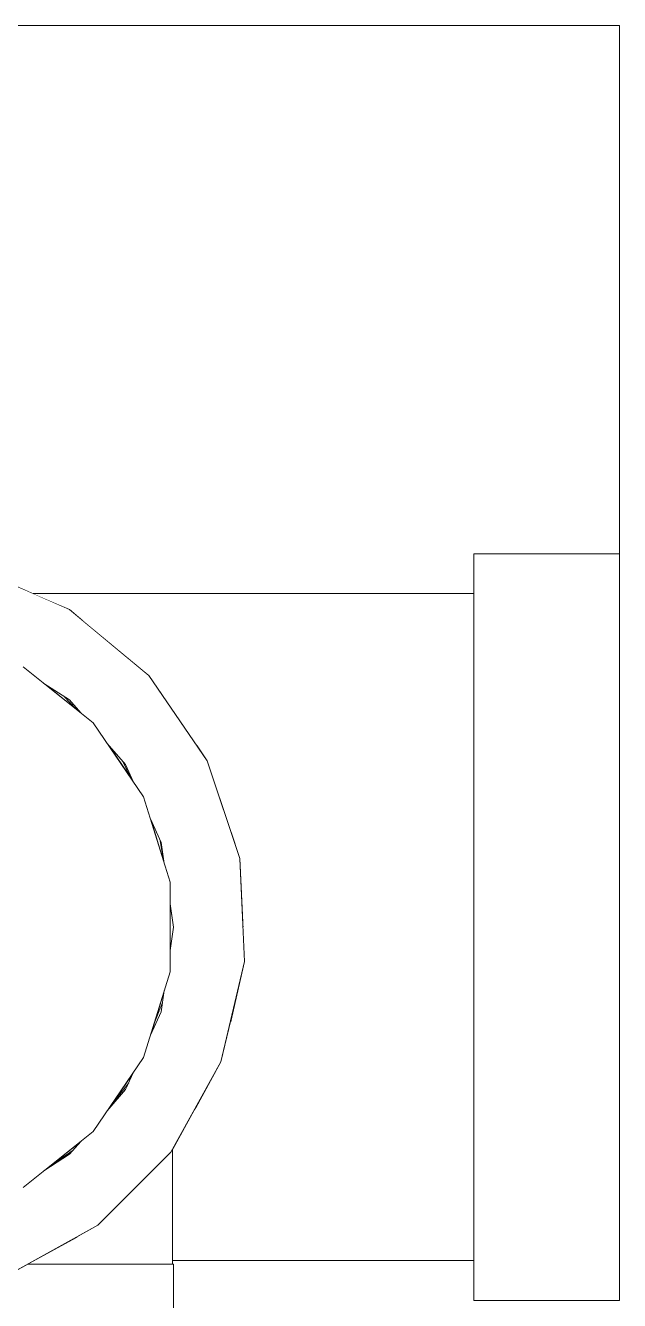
# Model space of a CAD drawing. Header units: millimetres. Extents: x -48147 to 1414029, y -496296 to 18123.
# Drawn here: x 1378008 to 1378040.6, y -490257.2 to -490187.2 of the extents above; entities that cross this region are included whole.
import ezdxf

# ---------------------------------------------------------------- set-up
doc = ezdxf.new("R2010")
doc.units = ezdxf.units.MM
doc.header["$MEASUREMENT"] = 0
doc.linetypes.add('Wipeout_Contour', pattern=[1000, 0, -1000])
doc.layers.add('New_A-35-M_FFE_Sanitary', color=7, linetype='Continuous')
doc.layers.add('New_A-35-M_FFE_Sanitary_Pen_No__64', color=7, linetype='Continuous', lineweight=20, true_color=0x606060)

# ---------------------------------------------------------------- blocks, each defined once
blk = doc.blocks.new('Section Elem_193_2', base_point=(1372878.996, -490836.732))
at = {"color": 254, "linetype": 'Wipeout_Contour', "lineweight": 0, "ltscale": 4387832.90668324}
blk.add_wipeout([(1378008.973, -490223.357), (1378010.706, -490224.739), (1378010.089, -490224.074)], dxfattribs=at).dxf.layer = 'New_A-35-M_FFE_Sanitary'
at = {"color": 254, "linetype": 'Wipeout_Contour', "lineweight": 0, "ltscale": 5850433.063066537}
blk.add_wipeout([(1378001.894, -490225.51), (1378004.074, -490229.573), (1378009.787, -490229.573), (1378007.275, -490225.51)], dxfattribs=at).dxf.layer = 'New_A-35-M_FFE_Sanitary'
at = {"color": 254, "linetype": 'Wipeout_Contour', "lineweight": 0, "ltscale": 4387845.632435938}
blk.add_wipeout([(1378013.306, -490227.637), (1378012.446, -490226.644), (1378013.746, -490228.552)], dxfattribs=at).dxf.layer = 'New_A-35-M_FFE_Sanitary'
at = {"color": 254, "linetype": 'Wipeout_Contour', "lineweight": 0, "ltscale": 4387855.752698284}
blk.add_wipeout([(1378014.819, -490230.793), (1378015.528, -490233.092), (1378015.36, -490231.978)], dxfattribs=at).dxf.layer = 'New_A-35-M_FFE_Sanitary'
at = {"color": 254, "linetype": 'Wipeout_Contour', "lineweight": 0, "ltscale": 4387863.300535845}
blk.add_wipeout([(1378016.077, -490236.732), (1378015.893, -490235.51), (1378015.893, -490237.955)], dxfattribs=at).dxf.layer = 'New_A-35-M_FFE_Sanitary'
at = {"color": 254, "linetype": 'Wipeout_Contour', "lineweight": 0, "ltscale": 4387865.37795772}
blk.add_wipeout([(1378015.348, -490240.958), (1378014.988, -490242.125), (1378015.211, -490241.555)], dxfattribs=at).dxf.layer = 'New_A-35-M_FFE_Sanitary'
at = {"color": 254, "linetype": 'Wipeout_Contour', "lineweight": 0, "ltscale": 4387863.885668853}
blk.add_wipeout([(1378013.402, -490245.419), (1378012.713, -490246.428), (1378013.095, -490245.949)], dxfattribs=at).dxf.layer = 'New_A-35-M_FFE_Sanitary'
at = {"color": 254, "linetype": 'Wipeout_Contour', "lineweight": 0, "ltscale": 4387858.146180645}
blk.add_wipeout([(1378010.227, -490249.108), (1378009.272, -490249.869), (1378009.778, -490249.524)], dxfattribs=at).dxf.layer = 'New_A-35-M_FFE_Sanitary'
at = {"color": 254, "linetype": 'Wipeout_Contour', "lineweight": 0, "ltscale": 7313128.790722114}
blk.add_wipeout([(1378015.663, -490249.359), (1378015.663, -490255.232), (1378016.031, -490255.232), (1378016.031, -490248.917), (1378015.936, -490249.086)], dxfattribs=at).dxf.layer = 'New_A-35-M_FFE_Sanitary'
at = {"color": 254, "linetype": 'Wipeout_Contour', "lineweight": 0, "ltscale": 5850588.508956997}
blk.add_wipeout([(1378040.577, -490257.232), (1378040.577, -490256.534), (1378032.577, -490256.534), (1378032.577, -490257.232)], dxfattribs=at).dxf.layer = 'New_A-35-M_FFE_Sanitary'
at = {"color": 254, "linetype": 'Wipeout_Contour', "lineweight": 0, "ltscale": 5850446.973569319}
blk.add_wipeout([(1378010.089, -490224.074), (1378010.706, -490224.739), (1378010.994, -490224.969), (1378010.382, -490224.263)], dxfattribs=at).dxf.layer = 'New_A-35-M_FFE_Sanitary'
at = {"color": 254, "linetype": 'Wipeout_Contour', "lineweight": 0, "ltscale": 5850463.438346129}
blk.add_wipeout([(1378013.306, -490227.637), (1378013.746, -490228.552), (1378013.895, -490228.77), (1378013.458, -490227.812)], dxfattribs=at).dxf.layer = 'New_A-35-M_FFE_Sanitary'
at = {"color": 254, "linetype": 'Wipeout_Contour', "lineweight": 0, "ltscale": 5850445.654971705}
blk.add_wipeout([(1378004.074, -490229.573), (1378005.214, -490234.273), (1378011.102, -490234.273), (1378009.787, -490229.573)], dxfattribs=at).dxf.layer = 'New_A-35-M_FFE_Sanitary'
at = {"color": 254, "linetype": 'Wipeout_Contour', "lineweight": 0, "ltscale": 5850476.384610183}
blk.add_wipeout([(1378015.36, -490231.978), (1378015.528, -490233.092), (1378015.576, -490233.245), (1378015.409, -490232.084)], dxfattribs=at).dxf.layer = 'New_A-35-M_FFE_Sanitary'
at = {"color": 254, "linetype": 'Wipeout_Contour', "lineweight": 0, "ltscale": 4387864.292150185}
blk.add_wipeout([(1378016.077, -490236.732), (1378015.893, -490237.955), (1378015.893, -490238.014)], dxfattribs=at).dxf.layer = 'New_A-35-M_FFE_Sanitary'
at = {"color": 254, "linetype": 'Wipeout_Contour', "lineweight": 0, "ltscale": 5850487.185927777}
blk.add_wipeout([(1378015.348, -490240.958), (1378015.211, -490241.555), (1378015.483, -490240.863), (1378015.576, -490240.22)], dxfattribs=at).dxf.layer = 'New_A-35-M_FFE_Sanitary'
at = {"color": 254, "linetype": 'Wipeout_Contour', "lineweight": 0, "ltscale": 5850486.048623242}
blk.add_wipeout([(1378013.095, -490245.949), (1378013.626, -490245.283), (1378013.895, -490244.695), (1378013.402, -490245.419)], dxfattribs=at).dxf.layer = 'New_A-35-M_FFE_Sanitary'
at = {"color": 254, "linetype": 'Wipeout_Contour', "lineweight": 0, "ltscale": 5850479.301016349}
blk.add_wipeout([(1378009.778, -490249.524), (1378010.572, -490248.983), (1378010.994, -490248.496), (1378010.227, -490249.108)], dxfattribs=at).dxf.layer = 'New_A-35-M_FFE_Sanitary'
at = {"color": 254, "linetype": 'Wipeout_Contour', "lineweight": 0, "ltscale": 5850500.86209489}
blk.add_wipeout([(1378013.866, -490255.232), (1378015.663, -490255.232), (1378015.663, -490249.359), (1378013.866, -490251.156)], dxfattribs=at).dxf.layer = 'New_A-35-M_FFE_Sanitary'
at = {"color": 254, "linetype": 'Wipeout_Contour', "lineweight": 0, "ltscale": 5850586.667803953}
blk.add_wipeout([(1378040.577, -490256.534), (1378040.577, -490254.486), (1378032.577, -490254.486), (1378032.577, -490256.534)], dxfattribs=at).dxf.layer = 'New_A-35-M_FFE_Sanitary'
at = {"color": 254, "linetype": 'Wipeout_Contour', "lineweight": 0, "ltscale": 5850433.459346955}
blk.add_wipeout([(1378006.844, -490222.443), (1378003.789, -490222.443), (1378007.275, -490225.51), (1378010.616, -490225.51)], dxfattribs=at).dxf.layer = 'New_A-35-M_FFE_Sanitary'
at = {"color": 254, "linetype": 'Wipeout_Contour', "lineweight": 0, "ltscale": 5850454.392348384}
blk.add_wipeout([(1378005.214, -490234.273), (1378005.214, -490239.192), (1378011.102, -490239.192), (1378011.102, -490234.273)], dxfattribs=at).dxf.layer = 'New_A-35-M_FFE_Sanitary'
at = {"color": 254, "linetype": 'Wipeout_Contour', "lineweight": 0, "ltscale": 4387862.308927659}
blk.add_wipeout([(1378015.893, -490235.51), (1378016.077, -490236.732), (1378015.893, -490235.451)], dxfattribs=at).dxf.layer = 'New_A-35-M_FFE_Sanitary'
at = {"color": 254, "linetype": 'Wipeout_Contour', "lineweight": 0, "ltscale": 5850487.437461676}
blk.add_wipeout([(1378014.819, -490242.671), (1378015.409, -490241.381), (1378015.483, -490240.863), (1378014.988, -490242.125)], dxfattribs=at).dxf.layer = 'New_A-35-M_FFE_Sanitary'
at = {"color": 254, "linetype": 'Wipeout_Contour', "lineweight": 0, "ltscale": 5850485.272747762}
blk.add_wipeout([(1378012.446, -490246.82), (1378013.458, -490245.653), (1378013.626, -490245.283), (1378012.713, -490246.428)], dxfattribs=at).dxf.layer = 'New_A-35-M_FFE_Sanitary'
at = {"color": 254, "linetype": 'Wipeout_Contour', "lineweight": 0, "ltscale": 5850477.681954852}
blk.add_wipeout([(1378009.272, -490249.869), (1378008.973, -490250.108), (1378010.382, -490249.202), (1378010.572, -490248.983)], dxfattribs=at).dxf.layer = 'New_A-35-M_FFE_Sanitary'
at = {"color": 254, "linetype": 'Wipeout_Contour', "lineweight": 0, "ltscale": 7313116.019721251}
blk.add_wipeout([(1378011.931, -490253.092), (1378010.8, -490253.722), (1378010.8, -490255.232), (1378013.866, -490255.232), (1378013.866, -490251.156)], dxfattribs=at).dxf.layer = 'New_A-35-M_FFE_Sanitary'
at = {"color": 254, "linetype": 'Wipeout_Contour', "lineweight": 0, "ltscale": 5850583.110983217}
blk.add_wipeout([(1378040.577, -490254.486), (1378040.577, -490251.228), (1378032.577, -490251.228), (1378032.577, -490254.486)], dxfattribs=at).dxf.layer = 'New_A-35-M_FFE_Sanitary'
at = {"color": 254, "linetype": 'Wipeout_Contour', "lineweight": 0, "ltscale": 5850515.773077126}
blk.add_wipeout([(1378016.077, -490255.232), (1378015.344, -490255.232), (1378015.344, -490267.681), (1378016.077, -490267.045)], dxfattribs=at).dxf.layer = 'New_A-35-M_FFE_Sanitary'
at = {"color": 254, "linetype": 'Wipeout_Contour', "lineweight": 0, "ltscale": 5850449.99870679}
blk.add_wipeout([(1378010.616, -490225.51), (1378007.275, -490225.51), (1378009.787, -490229.573), (1378013.334, -490229.573)], dxfattribs=at).dxf.layer = 'New_A-35-M_FFE_Sanitary'
at = {"color": 254, "linetype": 'Wipeout_Contour', "lineweight": 0, "ltscale": 5850458.550343241}
blk.add_wipeout([(1378005.214, -490239.192), (1378004.074, -490243.891), (1378009.787, -490243.891), (1378011.102, -490239.192)], dxfattribs=at).dxf.layer = 'New_A-35-M_FFE_Sanitary'
at = {"color": 254, "linetype": 'Wipeout_Contour', "lineweight": 0, "ltscale": 5850578.080908308}
blk.add_wipeout([(1378040.577, -490251.228), (1378040.577, -490246.982), (1378032.577, -490246.982), (1378032.577, -490251.228)], dxfattribs=at).dxf.layer = 'New_A-35-M_FFE_Sanitary'
at = {"color": 254, "linetype": 'Wipeout_Contour', "lineweight": 0, "ltscale": 4387863.498817999}
blk.add_wipeout([(1378010.8, -490253.722), (1378008.088, -490255.232), (1378010.8, -490255.232)], dxfattribs=at).dxf.layer = 'New_A-35-M_FFE_Sanitary'
at = {"color": 254, "linetype": 'Wipeout_Contour', "lineweight": 0, "ltscale": 5850538.796383575}
blk.add_wipeout([(1378032.577, -490253.561), (1378016.031, -490253.561), (1378016.031, -490255.044), (1378032.577, -490255.044)], dxfattribs=at).dxf.layer = 'New_A-35-M_FFE_Sanitary'
at = {"color": 254, "linetype": 'Wipeout_Contour', "lineweight": 0, "ltscale": 5850510.780428817}
blk.add_wipeout([(1378015.344, -490255.232), (1378013.21, -490255.232), (1378013.21, -490268.261), (1378015.344, -490267.681)], dxfattribs=at).dxf.layer = 'New_A-35-M_FFE_Sanitary'
at = {"layer": 'New_A-35-M_FFE_Sanitary_Pen_No__64', "linetype": 'Continuous'}
blk.add_line((1378040.577, -490254.486), (1378040.577, -490251.228), dxfattribs=at)
at = {"color": 254, "linetype": 'Wipeout_Contour', "lineweight": 0, "ltscale": 5850463.367991311}
blk.add_wipeout([(1378013.334, -490229.573), (1378009.787, -490229.573), (1378011.102, -490234.273), (1378014.757, -490234.273)], dxfattribs=at).dxf.layer = 'New_A-35-M_FFE_Sanitary'
at = {"color": 254, "linetype": 'Wipeout_Contour', "lineweight": 0, "ltscale": 5850571.920395995}
blk.add_wipeout([(1378040.577, -490246.982), (1378040.577, -490242.038), (1378032.577, -490242.038), (1378032.577, -490246.982)], dxfattribs=at).dxf.layer = 'New_A-35-M_FFE_Sanitary'
at = {"color": 254, "linetype": 'Wipeout_Contour', "lineweight": 0, "ltscale": 5850457.708026923}
blk.add_wipeout([(1378004.074, -490243.891), (1378001.894, -490247.955), (1378007.275, -490247.955), (1378009.787, -490243.891)], dxfattribs=at).dxf.layer = 'New_A-35-M_FFE_Sanitary'
at = {"color": 254, "linetype": 'Wipeout_Contour', "lineweight": 0, "ltscale": 5850535.893460711}
blk.add_wipeout([(1378032.577, -490250.714), (1378016.031, -490250.714), (1378016.031, -490253.561), (1378032.577, -490253.561)], dxfattribs=at).dxf.layer = 'New_A-35-M_FFE_Sanitary'
at = {"color": 254, "linetype": 'Wipeout_Contour', "lineweight": 0, "ltscale": 5850500.811238427}
blk.add_wipeout([(1378013.21, -490255.232), (1378009.865, -490255.232), (1378009.865, -490268.732), (1378013.21, -490268.261)], dxfattribs=at).dxf.layer = 'New_A-35-M_FFE_Sanitary'
at = {"layer": 'New_A-35-M_FFE_Sanitary_Pen_No__64', "linetype": 'Continuous'}
for p, q in [((1378040.577, -490251.228), (1378040.577, -490246.982)), ((1378032.577, -490254.486), (1378032.577, -490251.228))]:
    blk.add_line(p, q, dxfattribs=at)
at = {"color": 254, "linetype": 'Wipeout_Contour', "lineweight": 0, "ltscale": 5850472.373604527}
blk.add_wipeout([(1378014.757, -490234.273), (1378011.102, -490234.273), (1378011.102, -490239.192), (1378014.757, -490239.192)], dxfattribs=at).dxf.layer = 'New_A-35-M_FFE_Sanitary'
at = {"color": 254, "linetype": 'Wipeout_Contour', "lineweight": 0, "ltscale": 5850565.049297081}
blk.add_wipeout([(1378040.577, -490242.038), (1378040.577, -490236.732), (1378032.577, -490236.732), (1378032.577, -490242.038)], dxfattribs=at).dxf.layer = 'New_A-35-M_FFE_Sanitary'
at = {"color": 254, "linetype": 'Wipeout_Contour', "lineweight": 0, "ltscale": 7313157.98005654}
blk.add_wipeout([(1378016.031, -490248.917), (1378016.031, -490250.714), (1378032.577, -490250.714), (1378032.577, -490246.734), (1378017.246, -490246.734)], dxfattribs=at).dxf.layer = 'New_A-35-M_FFE_Sanitary'
at = {"color": 254, "linetype": 'Wipeout_Contour', "lineweight": 0, "ltscale": 8775725.487623353}
blk.add_wipeout([(1378006.982, -490255.848), (1378005.605, -490256.172), (1378005.605, -490269.054), (1378009.865, -490268.732), (1378009.865, -490255.232), (1378008.088, -490255.232)], dxfattribs=at).dxf.layer = 'New_A-35-M_FFE_Sanitary'
at = {"layer": 'New_A-35-M_FFE_Sanitary_Pen_No__64', "linetype": 'Continuous'}
blk.add_line((1378040.577, -490246.982), (1378040.577, -490242.038), dxfattribs=at)
at = {"color": 254, "linetype": 'Wipeout_Contour', "lineweight": 0, "ltscale": 5850557.935878339}
blk.add_wipeout([(1378040.577, -490236.732), (1378040.577, -490231.427), (1378032.577, -490231.427), (1378032.577, -490236.732)], dxfattribs=at).dxf.layer = 'New_A-35-M_FFE_Sanitary'
at = {"color": 254, "linetype": 'Wipeout_Contour', "lineweight": 0, "ltscale": 5850476.263324045}
blk.add_wipeout([(1378009.787, -490243.891), (1378013.334, -490243.891), (1378014.757, -490239.192), (1378011.102, -490239.192)], dxfattribs=at).dxf.layer = 'New_A-35-M_FFE_Sanitary'
at = {"color": 254, "linetype": 'Wipeout_Contour', "lineweight": 0, "ltscale": 38028402.72654853}
blk.add_wipeout([(1377958.577, -490257.232), (1377958.577, -490384.732), (1378040.577, -490384.732), (1378040.577, -490257.232), (1378032.577, -490257.232), (1378032.577, -490256.534), (1378032.577, -490255.044), (1378016.031, -490255.044), (1378016.031, -490255.232), (1378016.077, -490255.232), (1378016.077, -490345.732), (1378015.344, -490350.606), (1378013.21, -490355.047), (1378009.865, -490358.66), (1378005.605, -490361.125), (1378000.81, -490362.222), (1377995.905, -490361.853), (1377991.327, -490360.052), (1377987.482, -490356.979), (1377984.711, -490352.907), (1377983.261, -490348.197), (1377983.261, -490255.232), (1377983.123, -490255.232), (1377983.123, -490255.044), (1377966.577, -490255.044), (1377966.577, -490257.232)], dxfattribs=at).dxf.layer = 'New_A-35-M_FFE_Sanitary'
at = {"layer": 'New_A-35-M_FFE_Sanitary_Pen_No__64', "linetype": 'Continuous'}
for p, q in [((1378040.577, -490242.038), (1378040.577, -490236.732)), ((1378032.577, -490256.534), (1378032.577, -490254.486)), ((1378040.577, -490256.534), (1378040.577, -490254.486)), ((1378032.577, -490257.232), (1378032.577, -490256.534)), ((1378040.577, -490257.232), (1378040.577, -490256.534)), ((1378040.577, -490257.232), (1378032.577, -490257.232))]:
    blk.add_line(p, q, dxfattribs=at)
at = {"color": 254, "linetype": 'Wipeout_Contour', "lineweight": 0, "ltscale": 5850551.064907504}
blk.add_wipeout([(1378040.577, -490231.427), (1378040.577, -490226.482), (1378032.577, -490226.482), (1378032.577, -490231.427)], dxfattribs=at).dxf.layer = 'New_A-35-M_FFE_Sanitary'
at = {"color": 254, "linetype": 'Wipeout_Contour', "lineweight": 0, "ltscale": 7313151.075378586}
blk.add_wipeout([(1378019.208, -490241.944), (1378032.577, -490241.944), (1378032.577, -490236.732), (1378019.902, -490236.732), (1378019.989, -490238.624)], dxfattribs=at).dxf.layer = 'New_A-35-M_FFE_Sanitary'
at = {"color": 254, "linetype": 'Wipeout_Contour', "lineweight": 0, "ltscale": 5850474.643596248}
blk.add_wipeout([(1378009.787, -490243.891), (1378007.275, -490247.955), (1378010.616, -490247.955), (1378013.334, -490243.891)], dxfattribs=at).dxf.layer = 'New_A-35-M_FFE_Sanitary'
at = {"layer": 'New_A-35-M_FFE_Sanitary_Pen_No__64', "linetype": 'Continuous'}
blk.add_line((1378040.577, -490236.732), (1378040.577, -490231.427), dxfattribs=at)
at = {"color": 254, "linetype": 'Wipeout_Contour', "lineweight": 0, "ltscale": 5850544.90461714}
blk.add_wipeout([(1378040.577, -490226.482), (1378040.577, -490222.237), (1378032.577, -490222.237), (1378032.577, -490226.482)], dxfattribs=at).dxf.layer = 'New_A-35-M_FFE_Sanitary'
at = {"color": 254, "linetype": 'Wipeout_Contour', "lineweight": 0, "ltscale": 7313141.972006797}
blk.add_wipeout([(1378019.243, -490231.52), (1378019.728, -490232.966), (1378019.902, -490236.732), (1378032.577, -490236.732), (1378032.577, -490231.52)], dxfattribs=at).dxf.layer = 'New_A-35-M_FFE_Sanitary'
at = {"color": 254, "linetype": 'Wipeout_Contour', "lineweight": 0, "ltscale": 7313155.830758922}
blk.add_wipeout([(1378018.693, -490244.138), (1378017.246, -490246.734), (1378032.577, -490246.734), (1378032.577, -490241.944), (1378019.208, -490241.944)], dxfattribs=at).dxf.layer = 'New_A-35-M_FFE_Sanitary'
at = {"color": 254, "linetype": 'Wipeout_Contour', "lineweight": 0, "ltscale": 5850467.664037611}
blk.add_wipeout([(1378007.275, -490247.955), (1378003.789, -490251.022), (1378006.844, -490251.022), (1378010.616, -490247.955)], dxfattribs=at).dxf.layer = 'New_A-35-M_FFE_Sanitary'
at = {"layer": 'New_A-35-M_FFE_Sanitary_Pen_No__64', "linetype": 'Continuous'}
for p, q in [((1378040.577, -490231.427), (1378040.577, -490226.482)), ((1378032.577, -490242.038), (1378032.577, -490236.732)), ((1378032.577, -490246.982), (1378032.577, -490242.038)), ((1378032.577, -490251.228), (1378032.577, -490246.982))]:
    blk.add_line(p, q, dxfattribs=at)
at = {"color": 254, "linetype": 'Wipeout_Contour', "lineweight": 0, "ltscale": 5850539.874798792}
blk.add_wipeout([(1378040.577, -490222.237), (1378040.577, -490218.979), (1378032.577, -490218.979), (1378032.577, -490222.237)], dxfattribs=at).dxf.layer = 'New_A-35-M_FFE_Sanitary'
at = {"color": 254, "linetype": 'Wipeout_Contour', "lineweight": 0, "ltscale": 7313129.247143115}
blk.add_wipeout([(1378017.336, -490226.731), (1378017.928, -490227.595), (1378019.243, -490231.52), (1378032.577, -490231.52), (1378032.577, -490226.731)], dxfattribs=at).dxf.layer = 'New_A-35-M_FFE_Sanitary'
at = {"layer": 'New_A-35-M_FFE_Sanitary_Pen_No__64', "linetype": 'Continuous'}
for p, q in [((1378040.577, -490226.482), (1378040.577, -490222.237)), ((1378032.577, -490236.732), (1378032.577, -490231.427))]:
    blk.add_line(p, q, dxfattribs=at)
at = {"color": 254, "linetype": 'Wipeout_Contour', "lineweight": 0, "ltscale": 5850536.31820079}
blk.add_wipeout([(1378040.577, -490218.979), (1378040.577, -490216.931), (1378032.577, -490216.931), (1378032.577, -490218.979)], dxfattribs=at).dxf.layer = 'New_A-35-M_FFE_Sanitary'
at = {"color": 254, "linetype": 'Wipeout_Contour', "lineweight": 0, "ltscale": 7313114.28807568}
blk.add_wipeout([(1378014.521, -490222.751), (1378014.727, -490222.922), (1378017.336, -490226.731), (1378032.577, -490226.731), (1378032.577, -490222.751)], dxfattribs=at).dxf.layer = 'New_A-35-M_FFE_Sanitary'
at = {"layer": 'New_A-35-M_FFE_Sanitary_Pen_No__64', "linetype": 'Continuous'}
for p, q in [((1378040.577, -490222.237), (1378040.577, -490218.979)), ((1378032.577, -490231.427), (1378032.577, -490226.482))]:
    blk.add_line(p, q, dxfattribs=at)
at = {"color": 254, "linetype": 'Wipeout_Contour', "lineweight": 0, "ltscale": 5850534.477177341}
blk.add_wipeout([(1378040.577, -490216.931), (1378040.577, -490216.232), (1378032.577, -490216.232), (1378032.577, -490216.931)], dxfattribs=at).dxf.layer = 'New_A-35-M_FFE_Sanitary'
at = {"color": 254, "linetype": 'Wipeout_Contour', "lineweight": 0, "ltscale": 5850488.362006783}
blk.add_wipeout([(1378032.577, -490219.904), (1378011.093, -490219.904), (1378014.521, -490222.751), (1378032.577, -490222.751)], dxfattribs=at).dxf.layer = 'New_A-35-M_FFE_Sanitary'
at = {"layer": 'New_A-35-M_FFE_Sanitary_Pen_No__64', "linetype": 'Continuous'}
blk.add_line((1378032.577, -490226.482), (1378032.577, -490222.237), dxfattribs=at)
at = {"color": 254, "linetype": 'Wipeout_Contour', "lineweight": 0, "ltscale": 7313089.973038863}
blk.add_wipeout([(1378032.577, -490218.421), (1378008.371, -490218.421), (1378010.369, -490219.303), (1378011.093, -490219.904), (1378032.577, -490219.904)], dxfattribs=at).dxf.layer = 'New_A-35-M_FFE_Sanitary'
at = {"color": 254, "linetype": 'Wipeout_Contour', "lineweight": 0, "ltscale": 5850441.381030825}
blk.add_wipeout([(1378006.844, -490222.443), (1378010.616, -490225.51), (1378011.672, -490225.51), (1378007.827, -490222.443)], dxfattribs=at).dxf.layer = 'New_A-35-M_FFE_Sanitary'
at = {"layer": 'New_A-35-M_FFE_Sanitary_Pen_No__64', "linetype": 'Continuous'}
blk.add_line((1378032.577, -490222.237), (1378032.577, -490218.979), dxfattribs=at)
at = {"color": 254, "linetype": 'Wipeout_Contour', "lineweight": 0, "ltscale": 14626075.36931599}
blk.add_wipeout([(1378040.577, -490187.232), (1377958.577, -490187.232), (1377958.577, -490216.232), (1377999.577, -490216.232), (1378005.187, -490217.015), (1378008.371, -490218.421), (1378032.577, -490218.421), (1378032.577, -490216.931), (1378032.577, -490216.232), (1378040.577, -490216.232)], dxfattribs=at).dxf.layer = 'New_A-35-M_FFE_Sanitary'
at = {"color": 254, "linetype": 'Wipeout_Contour', "lineweight": 0, "ltscale": 5850458.508283285}
blk.add_wipeout([(1378010.616, -490225.51), (1378013.334, -490229.573), (1378014.443, -490229.573), (1378011.672, -490225.51)], dxfattribs=at).dxf.layer = 'New_A-35-M_FFE_Sanitary'
at = {"layer": 'New_A-35-M_FFE_Sanitary_Pen_No__64', "linetype": 'Continuous'}
for p, q in [((1378040.577, -490187.232), (1377958.577, -490187.232)), ((1378040.577, -490216.232), (1378040.577, -490187.232)), ((1378032.577, -490216.931), (1378032.577, -490216.232)), ((1378040.577, -490216.232), (1378032.577, -490216.232)), ((1378040.577, -490216.931), (1378040.577, -490216.232)), ((1378032.577, -490218.979), (1378032.577, -490216.931)), ((1378040.577, -490218.979), (1378040.577, -490216.931))]:
    blk.add_line(p, q, dxfattribs=at)
at = {"color": 254, "linetype": 'Wipeout_Contour', "lineweight": 0, "ltscale": 5850472.257468826}
blk.add_wipeout([(1378013.334, -490229.573), (1378014.757, -490234.273), (1378015.893, -490234.273), (1378014.443, -490229.573)], dxfattribs=at).dxf.layer = 'New_A-35-M_FFE_Sanitary'
at = {"color": 254, "linetype": 'Wipeout_Contour', "lineweight": 0, "ltscale": 5850481.400913007}
blk.add_wipeout([(1378014.757, -490234.273), (1378014.757, -490239.192), (1378015.893, -490239.192), (1378015.893, -490234.273)], dxfattribs=at).dxf.layer = 'New_A-35-M_FFE_Sanitary'
at = {"color": 254, "linetype": 'Wipeout_Contour', "lineweight": 0, "ltscale": 5850485.152781981}
blk.add_wipeout([(1378014.757, -490239.192), (1378013.334, -490243.891), (1378014.443, -490243.891), (1378015.893, -490239.192)], dxfattribs=at).dxf.layer = 'New_A-35-M_FFE_Sanitary'
at = {"color": 254, "linetype": 'Wipeout_Contour', "lineweight": 0, "ltscale": 5850483.153137001}
blk.add_wipeout([(1378013.334, -490243.891), (1378010.616, -490247.955), (1378011.672, -490247.955), (1378014.443, -490243.891)], dxfattribs=at).dxf.layer = 'New_A-35-M_FFE_Sanitary'
at = {"color": 254, "linetype": 'Wipeout_Contour', "lineweight": 0, "ltscale": 5850475.585675292}
blk.add_wipeout([(1378010.616, -490247.955), (1378006.844, -490251.022), (1378007.827, -490251.022), (1378011.672, -490247.955)], dxfattribs=at).dxf.layer = 'New_A-35-M_FFE_Sanitary'
at = {"color": 254, "linetype": 'Wipeout_Contour', "lineweight": 0, "ltscale": 181336808.5372393}
blk.add_wipeout([(1377529.426, -490232.966), (1377529.164, -490238.624), (1377530.461, -490244.138), (1377533.218, -490249.086), (1377537.223, -490253.092), (1377542.171, -490255.848), (1377547.685, -490257.145), (1377553.344, -490256.883), (1377558.715, -490255.083), (1377561.484, -490253.186), (1377550.81, -490253.186), (1377549.184, -490253.064), (1377547.229, -490253.064), (1377546.559, -490252.868), (1377545.905, -490252.819), (1377544.46, -490252.252), (1377542.723, -490251.741), (1377542.036, -490251.3), (1377541.327, -490251.022), (1377540.181, -490250.108), (1377538.772, -490249.202), (1377538.16, -490248.496), (1377537.482, -490247.955), (1377536.708, -490246.821), (1377535.696, -490245.653), (1377535.259, -490244.695), (1377534.711, -490243.891), (1377534.335, -490242.671), (1377533.745, -490241.381), (1377533.578, -490240.22), (1377533.261, -490239.192), (1377533.261, -490238.014), (1377533.077, -490236.732), (1377533.261, -490235.451), (1377533.261, -490234.273), (1377533.578, -490233.245), (1377533.745, -490232.084), (1377534.335, -490230.794), (1377534.711, -490229.573), (1377535.259, -490228.77), (1377535.696, -490227.812), (1377536.708, -490226.644), (1377537.482, -490225.51), (1377538.16, -490224.969), (1377538.772, -490224.263), (1377540.181, -490223.357), (1377541.327, -490222.443), (1377542.036, -490222.165), (1377542.723, -490221.723), (1377544.46, -490221.213), (1377545.905, -490220.646), (1377546.558, -490220.597), (1377547.229, -490220.4), (1377549.185, -490220.4), (1377550.81, -490220.279), (1377570.077, -490220.279), (1377570.077, -490220.232), (1377979.077, -490220.232), (1377979.077, -490220.279), (1377998.344, -490220.279), (1377999.969, -490220.4), (1378001.925, -490220.4), (1378002.595, -490220.597), (1378003.248, -490220.646), (1378004.694, -490221.213), (1378006.431, -490221.723), (1378007.118, -490222.165), (1378007.827, -490222.443), (1378008.973, -490223.357), (1378010.382, -490224.263), (1378010.994, -490224.969), (1378011.672, -490225.51), (1378012.446, -490226.644), (1378013.458, -490227.812), (1378013.895, -490228.77), (1378014.443, -490229.573), (1378014.819, -490230.793), (1378015.409, -490232.084), (1378015.576, -490233.245), (1378015.893, -490234.273), (1378015.893, -490235.451), (1378016.077, -490236.732), (1378015.893, -490238.014), (1378015.893, -490239.192), (1378015.576, -490240.22), (1378015.409, -490241.381), (1378014.819, -490242.671), (1378014.443, -490243.891), (1378013.895, -490244.695), (1378013.458, -490245.653), (1378012.446, -490246.82), (1378011.672, -490247.955), (1378010.994, -490248.496), (1378010.382, -490249.202), (1378008.973, -490250.108), (1378007.827, -490251.022), (1378007.118, -490251.3), (1378006.431, -490251.741), (1378004.694, -490252.252), (1378003.248, -490252.819), (1378002.595, -490252.868), (1378001.925, -490253.064), (1377999.969, -490253.064), (1377998.344, -490253.186), (1377987.67, -490253.186), (1377990.439, -490255.083), (1377995.81, -490256.883), (1378001.468, -490257.145), (1378006.982, -490255.848), (1378011.931, -490253.092), (1378015.936, -490249.086), (1378018.693, -490244.138), (1378019.989, -490238.624), (1378019.728, -490232.966), (1378017.928, -490227.595), (1378014.727, -490222.922), (1378010.369, -490219.303), (1378005.187, -490217.015), (1377999.577, -490216.232), (1377549.577, -490216.232), (1377543.967, -490217.015), (1377538.785, -490219.303), (1377534.427, -490222.922), (1377531.226, -490227.595)], dxfattribs=at).dxf.layer = 'New_A-35-M_FFE_Sanitary'
at = {"layer": 'New_A-35-M_FFE_Sanitary_Pen_No__64', "linetype": 'Continuous'}
for p, q in [((1378010.369, -490219.303), (1378005.187, -490217.015)), ((1378032.577, -490218.421), (1378008.371, -490218.421)), ((1378014.727, -490222.922), (1378010.369, -490219.303)), ((1378007.827, -490222.443), (1378011.672, -490225.51)), ((1378008.973, -490223.357), (1378010.382, -490224.263)), ((1378017.928, -490227.595), (1378014.727, -490222.922)), ((1378010.706, -490224.739), (1378010.089, -490224.074)), ((1378010.382, -490224.263), (1378010.994, -490224.969)), ((1378011.672, -490225.51), (1378014.443, -490229.573)), ((1378012.446, -490226.644), (1378013.458, -490227.812)), ((1378013.746, -490228.552), (1378013.306, -490227.636)), ((1378013.458, -490227.812), (1378013.895, -490228.77)), ((1378019.728, -490232.966), (1378017.928, -490227.595)), ((1378014.443, -490229.573), (1378015.893, -490234.273)), ((1378014.819, -490230.793), (1378015.409, -490232.084)), ((1378015.528, -490233.092), (1378015.36, -490231.978)), ((1378015.409, -490232.084), (1378015.576, -490233.245)), ((1378019.989, -490238.624), (1378019.728, -490232.966)), ((1378015.893, -490234.273), (1378015.893, -490239.192)), ((1378015.893, -490235.451), (1378016.077, -490236.732)), ((1378016.077, -490236.732), (1378015.893, -490238.014)), ((1378016.076, -490236.738), (1378016.075, -490236.732)), ((1378018.693, -490244.138), (1378019.989, -490238.624)), ((1378015.893, -490239.192), (1378014.443, -490243.891)), ((1378015.483, -490240.863), (1378014.988, -490242.125)), ((1378015.576, -490240.22), (1378015.409, -490241.381)), ((1378015.409, -490241.381), (1378014.819, -490242.671)), ((1378015.211, -490241.555), (1378015.348, -490240.958)), ((1378014.443, -490243.891), (1378011.672, -490247.955)), ((1378015.936, -490249.086), (1378018.693, -490244.138)), ((1378013.895, -490244.695), (1378013.458, -490245.653)), ((1378013.458, -490245.653), (1378012.446, -490246.82)), ((1378013.626, -490245.283), (1378012.713, -490246.428)), ((1378013.095, -490245.949), (1378013.402, -490245.419)), ((1378011.672, -490247.955), (1378007.827, -490251.022)), ((1378010.994, -490248.496), (1378010.382, -490249.202)), ((1378010.382, -490249.202), (1378008.973, -490250.108)), ((1378010.572, -490248.983), (1378009.272, -490249.869)), ((1378009.778, -490249.524), (1378010.227, -490249.108)), ((1378011.931, -490253.092), (1378015.936, -490249.086)), ((1378016.031, -490248.917), (1378016.031, -490255.232)), ((1378006.982, -490255.848), (1378011.931, -490253.092)), ((1378009.865, -490255.232), (1378008.088, -490255.232)), ((1378010.255, -490255.232), (1378009.865, -490255.232)), ((1378010.8, -490255.232), (1378010.255, -490255.232)), ((1378011.594, -490255.232), (1378010.8, -490255.232)), ((1378013.21, -490255.232), (1378011.594, -490255.232)), ((1378013.454, -490255.232), (1378013.21, -490255.232)), ((1378013.866, -490255.232), (1378013.454, -490255.232)), ((1378014.427, -490255.232), (1378013.866, -490255.232)), ((1378015.344, -490255.232), (1378014.427, -490255.232)), ((1378015.429, -490255.232), (1378015.344, -490255.232)), ((1378015.663, -490255.232), (1378015.429, -490255.232)), ((1378015.795, -490255.232), (1378015.663, -490255.232)), ((1378016.077, -490255.232), (1378015.795, -490255.232)), ((1378032.577, -490255.044), (1378016.031, -490255.044)), ((1378016.077, -490255.232), (1378016.077, -490267.045))]:
    blk.add_line(p, q, dxfattribs=at)

msp = doc.modelspace()

# ---------------------------------------------------------------- block references
at = {"layer": 'New_A-35-M_FFE_Sanitary'}
msp.add_blockref('Section Elem_193_2', (1372878.996, -490836.732), dxfattribs=at)

doc.saveas('drawing.dxf')
